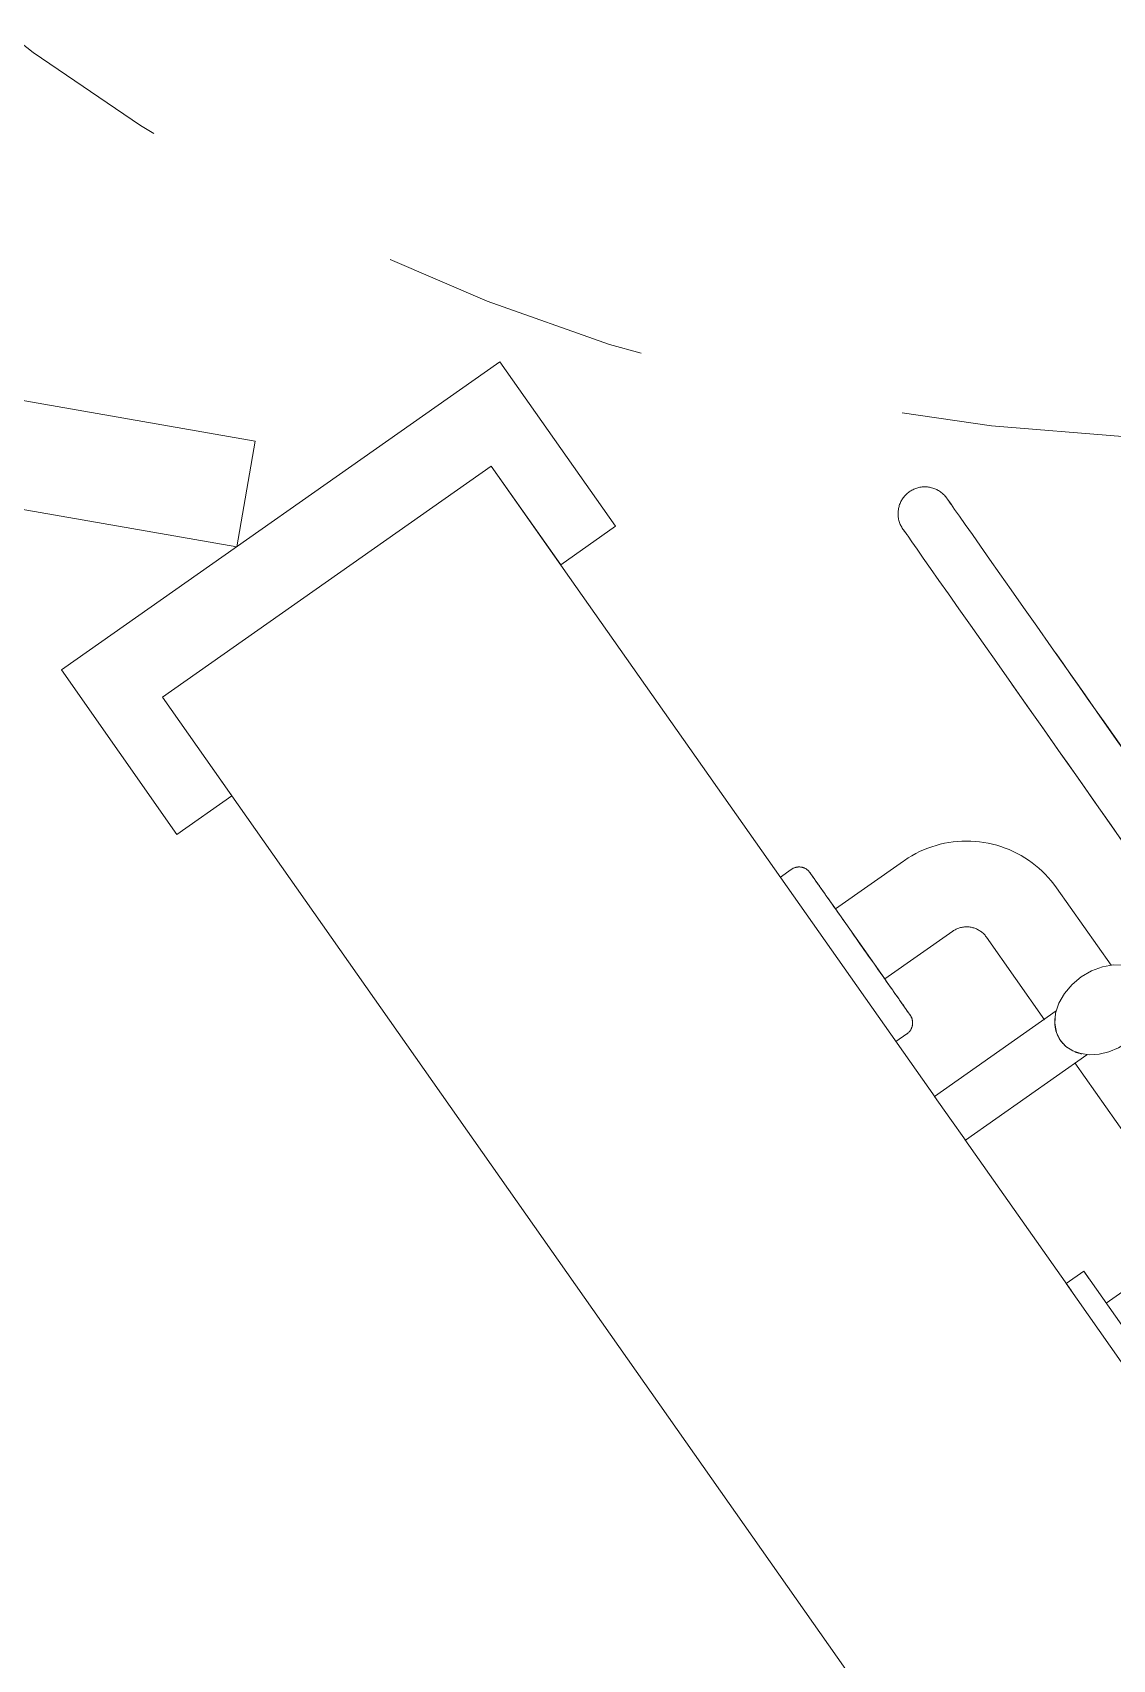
# Model space of a CAD drawing. Extents: x 274235 to 276654, y 142848 to 144425.
# Drawn here: x 276082.665 to 276083.068, y 143070.85 to 143071.457 of the extents above; entities that cross this region are included whole.
import ezdxf

# ---------------------------------------------------------------- set-up
doc = ezdxf.new("R2010")
doc.units = 0
doc.header["$LTSCALE"] = 1.5
doc.linetypes.add('Hidden 1_16_', pattern=[2.3812499999999996, 1.5875, -0.7937499999999998])
doc.layers.get('0').update_dxf_attribs({"linetype": 'CONTINUOUS', "lineweight": 0})
for name, color, linetype, lineweight in [('_ACM-A-DETL', 7, 'CONTINUOUS', 5), ('_ACM-A-DOOR', 1, 'CONTINUOUS', 5), ('_ACM-A-EQPM', 3, 'CONTINUOUS', 5), ('_ACM-A-FLOR-SPCL', 1, 'CONTINUOUS', 5), ('_ACM-A-WALL-FULL', 6, 'CONTINUOUS', 13)]:
    doc.layers.add(name, color=color, linetype=linetype, lineweight=lineweight)

# ---------------------------------------------------------------- blocks, each defined once
blk = doc.blocks.new('FP_250-F5_Working')
at = {"layer": '_ACM-A-FLOR-SPCL', "flags": 128}
for points in [[(-78.88903392924931, 47.22886427320437), (-70.56537791784903, 47.22886427323902), (-62.6524538456195, 47.22886427320437), (-55.16292070305099, 47.22886427323902), (-48.10876014547721, 47.22886427323902), (-41.50125732518354, 47.22886427323902), (-35.35098283694533, 47.22886427320437), (-29.66777580790549, 47.22886427320437), (-24.46072815715652, 47.22886427320437), (-19.73817004997618, 47.22886427323902), (-15.50765657208194, 47.22886427323902)], [(-1.944514504437029, 47.22886427320437), (-0.7801582735279226, 47.22886427323902), (-0.1381754464706319, 47.22886427323902)], [(1.386069925501943e-10, 47.22886427323902), (0.399893342023097, 47.22086533979418), (0.7991469398682967, 47.19688133628097), (1.197122073039645, 47.15695063174844), (1.593182066325971, 47.10113710700616), (1.986693308077156, 47.02953005163918), (2.377026264460801, 46.9422440217626), (2.763556485748996, 46.83941865629804), (3.145665606367765, 46.72121845405891), (3.52274233288772, 46.58783250998131), (3.894183423282448, 46.43947421323801), (4.259394650801551, 46.27638090539894), (4.617791755507642, 46.09881350099459), (4.968801378556782, 45.907056069997), (5.311861979291644, 45.70141538332755), (5.646424734107859, 45.48222042232674), (5.971954413836284, 45.24982185208228), (6.287930240334208, 45.00459146076383), (6.593846719859903, 44.74692156461779), (6.889214451220687, 44.47722438059746), (7.173560909179651, 44.19593136669764), (7.446431199794461, 43.90349253162258), (7.707388789074321, 43.6003757152077), (7.956016200519662, 43.28706583966468), (8.191915683207844, 42.9640641339367), (8.414709848276472, 42.63188733189163), (8.62404227262614, 42.291066845566), (8.819578069011005, 41.94214791498435), (9.001004421893413, 41.58568873600935), (9.168031087884447, 41.22225956726233), (9.32039085986944, 40.85244181802), (9.457839994679853, 40.47682711764164), (9.580158603064048, 40.09601636954185), (9.687151001333223, 39.71061878977771), (9.778646024543923, 39.32125093212189), (9.854497300038929, 38.92853570218576), (9.914583482039598, 38.53310136062719), (9.958808445557043, 38.13558051783402), (9.98710143989938, 37.73660912257819), (9.999417202468067, 37.33682544384337), (9.995736030556328, 36.9368690501924), (9.976063813367364, 36.53737978663976), (9.940432022173264, 36.13899675083103), (9.888897660139264, 35.7423572704698), (9.821543171536177, 35.34809588427907), (9.738476308954887, 34.95684332628917), (9.63982996164159, 34.56922551709076), (9.52576194287467, 34.18586256260723), (9.396454737006934, 33.8073677617379), (9.252115208044415, 33.43434662529771), (9.09297426844496, 33.0673959077435), (8.919286509730592, 32.70710265175594), (8.731329795190868, 32.35404324987021), (8.529404815716772, 32.00878252166531), (8.313834607933495, 31.67187281070483), (8.084964038374528, 31.34385310067482), (7.84315925106348, 31.02524815310971), (7.588807081968844, 30.71656766795368), (7.322314440470291, 30.41830546813571), (7.044107657836503, 30.1309387095791), (6.754631805694589, 29.85492711782335), (6.454349983451539, 29.59071225243697), (6.143742578202182, 29.3387168009187), (5.82330649539108, 29.09934390222616), (5.493554364386546, 28.87297650190676), (5.155013718412374, 28.65997673955881), (4.808226150084738, 28.46068536928096), (4.453746445603611, 28.27542121484285), (4.092141696836371, 28.10448065926476), (3.723990394412249, 27.94813717112829), (3.349881501689015, 27.80664086657826), (2.970413513195672, 27.68021810944147), (2.586193496788837, 27.56907114921996), (2.197836122364242, 27.47337779737436), (1.805962679133154, 27.39329114290231), (1.411200080701383, 27.32893930721202), (1.014179863356549, 27.28042523964232), (0.6155371744449439, 27.24782655224308), (0.2159097574218322, 27.23119539606851), (1.386069925501943e-10, 27.22886427320891)], [(-6.524350007724206, 27.22886427324356), (-9.381283479945706, 27.22886427320891), (-12.74683039050469, 27.22886427320891), (-16.61560658237795, 27.22886427320891), (-20.9814228389132, 27.22886427320891), (-25.83729478535825, 27.22886427324356), (-31.17545406238642, 27.22886427320891), (-36.9873607542233, 27.22886427320891), (-43.2637170496826, 27.22886427324356), (-49.99448211767649, 27.22886427320891), (-57.16888816989486, 27.22886427320891), (-64.77545768709024, 27.22886427320891), (-72.80202178069267, 27.22886427324356), (-78.88903392918, 27.22886427324356)], [(1.386069925501943e-10, 27.22886427320891), (-0.2618107451888136, 27.22886427324356), (-1.046824139877754, 27.22886427324356), (-2.353784330005146, 27.22886427320891)]]:
    blk.add_lwpolyline(points, dxfattribs=at)
blk = doc.blocks.new('FP_251-F5_Working')
at = {"layer": '_ACM-A-FLOR-SPCL'}
for p, q in [((-189.9399100311092, 47.22886427320437), (-189.737355298665, 47.22886427320437)), ((-189.737355298665, 27.22886427324356), (-189.9399100310398, 27.22886427324356))]:
    blk.add_line(p, q, dxfattribs=at)
at = {"layer": '_ACM-A-FLOR-SPCL', "flags": 128}
for points in [[(-189.9399100310398, 27.22886427324356), (-190.339803372855, 27.23686320661909), (-190.7390569707695, 27.26084721023626), (-191.1370321039409, 27.30077791469948), (-191.5330920972272, 27.35659143944176), (-191.9266033389784, 27.42819849480875), (-192.316936295362, 27.51548452475463), (-192.7034665166502, 27.61830989014988), (-193.0855756371997, 27.73651009242367), (-193.4626523637889, 27.86989603646662), (-193.8340934541837, 28.01825433317526), (-194.1993046817028, 28.18134764101433), (-194.5577017864782, 28.35891504545334), (-194.9087114095273, 28.55067247648558), (-195.2517720102622, 28.75631316308572), (-195.5863347650091, 28.97550812408654), (-195.9118644446682, 29.2079066944003), (-196.2278402713048, 29.45313708571875), (-196.5337567507611, 29.71080698179549), (-196.8291244821219, 29.98050416581582), (-197.1134709400809, 30.26179717975029), (-197.386341230765, 30.55423601482535), (-197.6472988200449, 30.85735283127488), (-197.8959262314209, 31.17066270674859), (-198.1318257141091, 31.49366441247658), (-198.3546198791777, 31.8258412145563), (-198.5639523034581, 32.16666170088192), (-198.7594880999122, 32.51558063146359), (-198.940914452864, 32.87203981047323), (-199.1079411187857, 33.23546897915094), (-199.2603008907707, 33.60528672842793), (-199.3977500256504, 33.98090142880628), (-199.5200686339653, 34.36171217690607), (-199.6270610323038, 34.74710975670487), (-199.7185560554452, 35.13647761429138), (-199.7944073309402, 35.52919284422751), (-199.8544935130101, 35.92462718585539), (-199.8987184764583, 36.32214802857925), (-199.9270114708699, 36.72111942386973), (-199.9393272333693, 37.12090310267386), (-199.9356460614576, 37.52085949622087), (-199.9159738442686, 37.92034875977352), (-199.8803420530745, 38.3187317956169), (-199.8288076910405, 38.71537127594348), (-199.7614532024374, 39.10963266213421), (-199.6783863398561, 39.50088522015876), (-199.5797399925428, 39.88850302932251), (-199.4656719737759, 40.27186598384069), (-199.3363647679082, 40.65036078471003), (-199.1920252389457, 41.02338192111556), (-199.0328842993462, 41.39033263870442), (-198.8591965405625, 41.75062589465733), (-198.6712398261614, 42.10368529657772), (-198.469314846618, 42.44894602478262), (-198.2537446388347, 42.7858557357431), (-198.0248740692758, 43.1138754457731), (-197.7830692819647, 43.43248039330356), (-197.5287171128701, 43.74116087849425), (-197.2622244713715, 44.03942307827756), (-196.9840176887377, 44.32678983686883), (-196.6945418365958, 44.60280142865923), (-196.3942600143528, 44.86701629397631), (-196.0836526091034, 45.11901174549457), (-195.7632165262923, 45.35838464422177), (-195.4334643953571, 45.58475204457581), (-195.0949237493136, 45.79775180688912), (-194.748136180986, 45.99704317716697), (-194.3936564765048, 46.18230733160508), (-194.0320517277376, 46.35324788714852), (-193.6639004253135, 46.50959137531964), (-193.2897915326596, 46.65108767990432), (-192.9103235440969, 46.77751043697181), (-192.5261035276901, 46.88865739722797), (-192.1377461533348, 46.98435074903892), (-191.7458727100344, 47.06443740351096), (-191.3511101116719, 47.12878923923591), (-190.9540898942578, 47.17730330680561), (-190.5554472053462, 47.20990199420485), (-190.1558197883231, 47.22653315034477), (-189.9399100311092, 47.22886427320437)], [(-78.88903392924931, 47.22886427320437), (-90.60611609383704, 47.22886427323902), (-101.7450172436713, 47.22886427320437), (-112.2879175131735, 47.22886427316971), (-122.217950510871, 47.22886427323902), (-131.5192303022282, 47.22886427323902), (-140.1768768238624, 47.22886427323902), (-148.1770396880471, 47.22886427320437), (-155.5069203409112, 47.22886427320437), (-162.154792537048, 47.22886427323902), (-168.1100210990015, 47.22886427320437), (-173.3630789315517, 47.22886427320437), (-177.9055622626627, 47.22886427320437), (-181.7302040881526, 47.22886427320437), (-184.8308857967317, 47.22886427323902), (-187.202646959398, 47.22886427323902), (-188.8416932641339, 47.22886427323902), (-189.7454025864066, 47.22886427320437), (-189.9399100311092, 47.22886427320437)], [(-189.9399100310398, 27.22886427324356), (-189.5713630836184, 27.22886427317426), (-188.4663118376608, 27.22886427324356), (-186.6265241395591, 27.22886427324356), (-184.0549432570999, 27.22886427320891), (-180.7556831711227, 27.22886427324356), (-176.7340219939751, 27.22886427320891), (-171.9963935256445, 27.22886427324356), (-166.5503769609404, 27.22886427324356), (-160.404684764849, 27.22886427324356), (-153.5691487336584, 27.22886427320891), (-146.054704266947, 27.22886427324356), (-137.8733728727468, 27.22886427320891), (-129.0382429361005, 27.22886427324356), (-119.5634487803272, 27.22886427320891), (-109.4641480546774, 27.22886427320891), (-98.75649748600972, 27.22886427320891), (-87.45762703101282, 27.22886427324356), (-78.88903392918, 27.22886427324356)]]:
    blk.add_lwpolyline(points, dxfattribs=at)
blk = doc.blocks.new('FP_252-F5_Working')
at = {"layer": '_ACM-A-FLOR-SPCL', "flags": 128}
for points in [[(-189.737355298665, 47.22886427320437), (-189.4497016526373, 47.22886427316971), (-188.9308001651661, 47.22886427323902), (-188.1814809678064, 47.22886427323902), (-187.2029428117268, 47.22886427320437)], [(-119.2410602993785, 47.22886427323902), (-114.514858072569, 47.22886427320437), (-109.377222157751, 47.22886427320437), (-104.1364372874548, 47.22886427323902), (-98.80088759941228, 47.22886427323902), (-93.37910883504028, 47.22886427320437), (-87.87977468381068, 47.22886427320437), (-82.31168290702699, 47.22886427323902), (-76.68374126401686, 47.22886427323902), (-71.00495326069976, 47.22886427320437), (-65.28440374644924, 47.22886427320437), (-59.53124438017949, 47.22886427320437), (-53.75467898963525, 47.22886427320437), (-47.96394884724032, 47.22886427323902)], [(14.03289584089798, 47.22886427320437), (19.27932447412459, 47.22886427323902), (24.42307903356741, 47.22886427320437), (29.45593060905958, 47.22886427323902), (34.36982771182011, 47.22886427323902), (39.15690915457799, 47.22886427320437), (43.80951662842417, 47.22886427320437), (48.32020695372921, 47.22886427320437), (52.68176398828582, 47.22886427320437), (56.88721017119224, 47.22886427320437), (60.9298176858436, 47.22886427323902), (64.80311922234905, 47.22886427323902), (68.50091832461312, 47.22886427320437), (72.01729930295333, 47.22886427320437), (75.34663669790844, 47.22886427320437), (78.4836042797826, 47.22886427323902), (81.42318356971809, 47.22886427323902), (84.16067186788169, 47.22886427323902), (86.69168977698283, 47.22886427323902), (89.01218820823343, 47.22886427323902), (91.11845485928426, 47.22886427323902), (93.00712015270292, 47.22886427323902), (94.67516262695426, 47.22886427320437), (96.11991376983406, 47.22886427316971), (97.33906228777232, 47.22886427323902), (98.33065780331344, 47.22886427323902)], [(107.9560162004969, 43.28706583966468), (108.1919156831158, 42.96406413397136), (108.4147098481844, 42.63188733185698), (108.6240422726034, 42.291066845566)], [(109.9145834820862, 38.53310136062719), (109.9588084455343, 38.13558051786868), (109.9871014398766, 37.73660912254354), (109.9994172024453, 37.33682544384337), (109.9957360306029, 36.93686905022705), (109.9760638133446, 36.53737978667441), (109.9404320220812, 36.13899675083103), (109.8888976601858, 35.74235727050446)], [(109.6398299616882, 34.56922551709076), (109.5257619429212, 34.18586256264189), (109.3964547370535, 33.8073677617379), (109.252115208091, 33.43434662536702), (109.0929742684222, 33.0673959077435), (108.9192865097079, 32.70710265182525), (108.7313297951681, 32.35404324987021), (108.5294048156247, 32.00878252166531), (108.3138346079108, 31.67187281070483), (108.0849640383518, 31.34385310067482)], [(-187.4185030551227, 27.22886427320891), (-188.35096455522, 27.22886427320891), (-189.053935958727, 27.22886427324356), (-189.5262926614541, 27.22886427324356), (-189.737355298665, 27.22886427324356)], [(-45.20144985910556, 27.22886427324356), (-49.13155475824624, 27.22886427320891), (-54.92017530145222, 27.22886427320891), (-60.69276654731621, 27.22886427324356), (-66.44009358117856, 27.22886427320891), (-72.15296190590144, 27.22886427324356), (-77.82223215077356, 27.22886427320891), (-83.43883469274606, 27.22886427324356), (-88.993784165951, 27.22886427320891), (-94.47819383635543, 27.22886427320891), (-99.88328981819541, 27.22886427324356), (-105.2004251109142, 27.22886427324356), (-110.4210934326249, 27.22886427324356), (-115.5369428273674, 27.22886427320891), (-119.2410602993092, 27.22886427320891)], [(90.71141586973863, 27.22886427324356), (88.56169630852419, 27.22886427324356), (86.19846565784083, 27.22886427320891), (83.62550458273908, 27.22886427324356), (80.84692927213727, 27.22886427320891), (77.86718485360325, 27.22886427324356), (74.69103828274638, 27.22886427324356), (71.3235707165757, 27.22886427324356), (67.77016938461566, 27.22886427324356), (64.03651897115488, 27.22886427320891), (60.1285925203405, 27.22886427324356), (56.05264188075071, 27.22886427320891), (51.81518770413786, 27.22886427320891), (47.42300901303461, 27.22886427320891), (42.8831323564893, 27.22886427320891), (38.20282056876167, 27.22886427320891), (33.3895611501066, 27.22886427320891), (28.45105428905081, 27.22886427320891), (23.39520054286477, 27.22886427320891), (18.23008819923853, 27.22886427320891), (12.96398033579426, 27.22886427320891), (7.605301602107648, 27.22886427324356)]]:
    blk.add_lwpolyline(points, dxfattribs=at)
blk = doc.blocks.new('FP_254-F5_Working')
at = {"layer": '_ACM-A-FLOR-SPCL'}
blk.add_line((90.0000000001528, -12.77113572681665), (90.00000000008349, -76.86608266890426), dxfattribs=at)
blk = doc.blocks.new('SHOWER_hand_held - HYTP-020-V249-F5_Working')
at = {"layer": '_ACM-A-FLOR-SPCL'}
for p, q in [((-9.999999999893772, -29.39065137161988), (-9.999999999893772, -84.86608266890244)), ((-9.999999999893772, -29.39065137161988), (-9.999999999893772, -84.86608266890244)), ((10.00000000017099, -84.86608266886779), (10.00000000017099, -29.39065137165453)), ((10.00000000017099, -84.86608266886779), (10.00000000017099, -29.39065137165453)), ((75.42822889685559, -76.86608266890426), (75.42822889685559, -84.86608266890244)), ((125.4282288966806, -76.86608267014164), (75.42822889668064, -76.86608267014164)), ((78.77759380206967, -76.86608267014164), (75.42822889668064, -76.86608267014164)), ((-10.00000000000154, -84.86608267014233), (-1.545244375061605e-12, -84.86608267014233)), ((-9.733563667379204e-13, -84.86608267014233), (9.999999999999016, -84.86608267014233)), ((75.42822889668064, -84.86608267014087), (78.77759380206962, -84.86608267014087)), ((75.42822889668064, -84.86608267014087), (125.4282288966806, -84.86608267014087))]:
    blk.add_line(p, q, dxfattribs=at)
at = {"layer": '_ACM-A-FLOR-SPCL', "flags": 128}
for points in [[(14.99577256983112, -14.44641011614981), (14.61979724305888, -9.995991437023525), (13.51072423556283, -5.768735333798666), (11.72416709902439, -1.976614078975168), (9.349711268282524, 1.190219533210747), (6.506421873554709, 3.57296724189852), (3.336873317635175, 5.052148127486589), (-1.297239060834364e-13, 5.553589883850104), (-3.336873317635415, 5.052148127486568), (-6.506421873554944, 3.572967241898469), (-9.349711268282725, 1.190219533210675), (-11.72416709902455, -1.976614078975255), (-13.51072423556294, -5.768735333798768), (-14.61979724305894, -9.995991437023644), (-14.99577256983112, -14.4464101161499)], [(-14.99577256983112, -14.44641011615005), (-14.61979724305887, -18.89682879527632), (-13.51072423556281, -23.12408489850119), (-11.72416709902437, -26.91620615332467), (-9.349711268282487, -30.08303976551058), (-6.506421873554672, -32.46578747419834), (-3.336873317635139, -33.94496835978639), (-1.037175010359359e-12, -34.44641011614989)], [(-1.037175010359359e-12, -34.44641011614989), (2.926678998682303, -34.06181086909724), (5.739917289977832, -32.92329157638483), (8.331989786050205, -31.07510282380262), (10.60370040757712, -28.58842846009806), (12.46811815933033, -25.55863519468043), (13.85379494359067, -22.10166405494384), (14.70729547511182, -18.35047901391941), (14.99577256983112, -14.44641011614981)]]:
    blk.add_lwpolyline(points, dxfattribs=at)
at = {"layer": '_ACM-A-FLOR-SPCL'}
for points, knots in [([(-1.103604458809837e-12, -34.44641011614989), (-0.6260934583813049, -34.41974720827095), (-1.55120418032047, -34.32793403835915), (-2.579827397735436, -34.13057555150484), (-3.149962070904448, -33.99151290450752), (-3.568248078109525, -33.8754549389387), (-3.975596740452204, -33.74198152182657), (-4.502888429311773, -33.53773186567867), (-5.13296670733684, -33.24504008746298), (-5.724388425296903, -32.92390708454498), (-6.11818832270978, -32.69626998339442), (-6.337361872288358, -32.56678462107605), (-6.498985296437084, -32.4711220906448), (-6.657114294533534, -32.3743310212862), (-6.862521582480293, -32.24040116221158), (-7.208835428322126, -31.99743599872442), (-7.668324497012038, -31.6339593182936), (-8.086145708054982, -31.27399511628841), (-8.358095062649818, -31.03723464534687), (-8.50760002643699, -30.90785447813983), (-8.580442695945651, -30.84605788288763), (-8.616314709109318, -30.81533768403534)], [0, 0, 0, 0, 0.05555555555555555, 0.08333333333333333, 0.09722222222222221, 0.1111111111111111, 0.125, 0.1388888888888889, 0.1666666666666667, 0.1944444444444444, 0.2083333333333333, 0.2152777777777778, 0.2222222222222222, 0.2291666666666667, 0.2361111111111111, 0.25, 0.2777777777777778, 0.3055555555555556, 0.3194444444444444, 0.3263888888888888, 0.3333333333333333, 0.3333333333333333, 0.3333333333333333, 0.3333333333333333]), ([(3.566425187296745, -33.87255236368232), (3.428819409038789, -33.91414092746243), (3.14996207090207, -33.99151290450823), (2.579827397733125, -34.13057555150539), (1.551204180318199, -34.32793403835959), (0.6260934583791172, -34.41974720827106), (-1.038215135607326e-12, -34.44641011614989)], [0.8888888888888888, 0.8888888888888888, 0.8888888888888888, 0.8888888888888888, 0.9027777777777777, 0.9166666666666666, 0.9444444444444444, 1, 1, 1, 1]), ([(8.616314709106833, -30.81533768403779), (8.580442695943168, -30.84605788289007), (8.50760002643451, -30.90785447814225), (8.35809506264733, -31.03723464534924), (8.086145708052513, -31.27399511629059), (7.668324497009562, -31.63395931829564), (7.208835428319651, -31.99743599872638), (6.862521582477828, -32.24040116221338), (6.65711429453107, -32.37433102128792), (6.551694962466771, -32.4388584008603), (6.49840289209257, -32.47093400082525)], [0.6666666666666666, 0.6666666666666666, 0.6666666666666666, 0.6666666666666666, 0.6736111111111112, 0.6805555555555556, 0.6944444444444444, 0.7222222222222222, 0.75, 0.7638888888888888, 0.7708333333333333, 0.7777777777777778, 0.7777777777777778, 0.7777777777777778, 0.7777777777777778])]:
    blk.add_open_spline(points, degree=3, knots=knots, dxfattribs=at)
for name in ['FP_251-F5_Working', 'FP_252-F5_Working', 'FP_250-F5_Working', 'FP_254-F5_Working']:
    blk.add_blockref(name, (0, 0), dxfattribs=at)
blk = doc.blocks.new('GRAB_RAIL_horiz - FIRT-003-V257-F5_Working')
at = {"layer": '_ACM-A-EQPM'}
for p, q in [((-37.50000000015607, -1.143507688539103e-09), (-37.50000000015607, -5.000000001194349)), ((37.49999999987886, -5.000000001194349), (37.49999999987886, -1.178159436676651e-09)), ((412.4999999998456, -1.143507688539103e-09), (412.4999999998456, -5.000000001194349)), ((487.4999999998112, -5.000000001194349), (487.4999999998112, -1.143507688539103e-09)), ((-16.00000000013497, -10.00000000117589), (-16.00000000020427, -41.00000000118617)), ((-15.4548132206374, -10.00000000002123), (-16.00000000001233, -10.00000000002123)), ((15.99999999998771, -10.00000000002123), (-16.00000000001233, -10.00000000002123)), ((15.99999999998771, -10.00000000002123), (15.4548132206128, -10.00000000002123)), ((15.99999999985776, -41.00000000118617), (15.99999999985776, -10.00000000117589)), ((433.9999999997974, -10.00000000117589), (433.9999999997974, -41.00000000118617)), ((466.0000000000001, -10.00000000002015), (434, -10.00000000002015)), ((434.5451867793749, -10.00000000002015), (434, -10.00000000002015)), ((466.0000000000001, -10.00000000002015), (465.4548132206252, -10.00000000002015)), ((465.9999999997901, -41.00000000118617), (465.9999999998594, -10.00000000117589)), ((269.3875736314676, -50.00000000116679), (24.99999999980373, -50.00000000116679)), ((367.6858674941595, -50.00000000116679), (286.1602540386854, -50.00000000116679)), ((424.9999999997821, -50.00000000120144), (387.3141325075227, -50.00000000116679)), ((24.99999999980373, -82.00000000119417), (268.9505528829912, -82.00000000115952)), ((286.7827349555199, -82.00000000119417), (365.3567834165988, -82.00000000119417)), ((389.6432165850142, -82.00000000119417), (424.9999999998514, -82.00000000115952))]:
    blk.add_line(p, q, dxfattribs=at)
at = {"layer": '_ACM-A-EQPM', "flags": 128}
for points in [[(-32.50000000013988, -10.00000000117589), (-32.69994667111678, -9.996000534488122), (-32.89957347000473, -9.984008532731513), (-33.0985610365904, -9.964043180430599), (-33.29659103323356, -9.936136418076785), (-33.49334665410915, -9.900332890427945), (-33.68851313223168, -9.85668987547233), (-33.88177824294507, -9.805277192670747), (-34.07283280325446, -9.746177091620485), (-34.26137116651444, -9.679484119547032), (-34.4470917116425, -9.605304971192709), (-34.62969732547135, -9.523758317290504), (-34.8088958778244, -9.434974615088322), (-34.98440068938362, -9.339095899572204), (-35.1559309897857, -9.236275556220154), (-35.3232123671245, -9.126678075737074), (-35.48597720698872, -9.010478790597517), (-35.64396512027233, -8.887863594990268), (-35.79692335996588, -8.75902864691725), (-35.94460722568092, -8.624180054872431), (-36.08678045466041, -8.483533547922525), (-36.22321559996781, -8.337314130367668), (-36.35369439460774, -8.185755722160229), (-36.47800810033041, -8.02910078438872), (-36.5959578416745, -7.867599931524729), (-36.70735492413951, -7.701511530502194), (-36.812021136349, -7.531101287356705), (-36.90978903454143, -7.356641822013898), (-37.00050221105194, -7.178412232543725), (-37.0840155440128, -6.996697648222198), (-37.160195429936, -6.811788773583703), (-37.22891999737585, -6.623981423359874), (-37.2900793016026, -6.433576049379281), (-37.34357550077184, -6.240877259462559), (-37.38932301234254, -6.046193330634651), (-37.42724865009004, -5.84983571564926), (-37.45729174109038, -5.652118544869973), (-37.47940422281444, -5.45335812347339), (-37.49355072005492, -5.253872425845475), (-37.49970860126996, -5.053980586478064), (-37.50000000015607, -5.000000001194349)], [(37.49999999987886, -5.000000001194349), (37.49600053308713, -5.199946672101942), (37.48400853136518, -5.399573471024541), (37.46404317902962, -5.598561037644868), (37.4361364166758, -5.796591034253379), (37.40033288906161, -5.993346655163623), (37.35668987414065, -6.188513133320794), (37.30527719130441, -6.381778244034194), (37.2461770902195, -6.572832804239624), (37.1794841181807, -6.761371167568905), (37.10530496986103, -6.947091712731617), (37.02375831599348, -7.129697326491168), (36.93497461375664, -7.308895878878866), (36.83909589817122, -7.484400690368784), (36.73627555492313, -7.655930990770867), (36.62667807433609, -7.823212368144323), (36.51047878926584, -7.985977207973884), (36.38786359358928, -8.143965121257498), (36.25902864558557, -8.296923361054997), (36.1241800535061, -8.444607226735389), (35.98353354659084, -8.586780455714871), (35.83731412896668, -8.723215601056927), (35.6857557207939, -8.853694395662206), (35.52910078305704, -8.978008101350225), (35.3675999301584, -9.095957842659663), (35.20151152920516, -9.207354925193977), (35.03110128599037, -9.312021137368811), (34.85664182064757, -9.409789035630547), (34.67841223110809, -9.500502212071751), (34.49669764685586, -9.584015545032617), (34.31178877214807, -9.660195431025114), (34.12398142195889, -9.72891999843032), (33.93357604794365, -9.790079302622416), (33.74087725809623, -9.843575501757005), (33.54619332926832, -9.889323013362356), (33.34983571435223, -9.92724865114451), (33.15211854350364, -9.957291742144845), (32.95335812217636, -9.979404223834264), (32.75387242444449, -9.993550721109386), (32.55398058507708, -9.999708602359078), (32.49999999979337, -10.00000000121054)], [(417.4999999998618, -10.00000000117589), (417.3000533289542, -9.996000534488122), (417.1004265299969, -9.984008532731513), (416.9014389634805, -9.964043180430599), (416.7034089668374, -9.936136418042134), (416.5066533458925, -9.900332890427945), (416.3114868677007, -9.856689875437679), (416.1182217569873, -9.80527719274005), (415.9271671967472, -9.746177091620485), (415.7386288334872, -9.679484119547032), (415.5529082882899, -9.605304971192709), (415.3703026745303, -9.523758317290504), (415.1911041221773, -9.43497461505367), (415.0155993106873, -9.339095899572204), (414.8440690102159, -9.236275556254805), (414.6767876328772, -9.126678075737074), (414.5140227930129, -9.010478790597517), (414.3560348797986, -8.887863594955617), (414.2030766399665, -8.75902864691725), (414.0553927743208, -8.624180054872431), (413.9132195453412, -8.483533547922525), (413.7767843999645, -8.337314130367668), (413.6463056053246, -8.185755722194882), (413.5219918996713, -8.02910078438872), (413.4040421583272, -7.86759993155938), (413.2926450757928, -7.701511530571498), (413.187978863722, -7.531101287356705), (413.0902109654602, -7.356641822013898), (412.9994977889497, -7.178412232543725), (412.9159844560581, -6.996697648222198), (412.8398045699964, -6.811788773583703), (412.7710800026258, -6.623981423359874), (412.7099206983991, -6.433576049379281), (412.6564244992991, -6.240877259427907), (412.6106769876591, -6.046193330669303), (412.5727513499809, -5.849835715683912), (412.5427082589113, -5.652118544869973), (412.5205957771872, -5.45335812347339), (412.5064492799467, -5.253872425845475), (412.5002913986624, -5.053980586478064), (412.4999999998456, -5.000000001194349)], [(487.4999999998112, -5.000000001194349), (487.4960005331581, -5.199946672101942), (487.4840085312975, -5.399573471059194), (487.4640431791006, -5.598561037644868), (487.4361364167468, -5.796591034253379), (487.4003328889939, -5.993346655163623), (487.356689874073, -6.188513133320794), (487.3052771913754, -6.381778244034194), (487.2461770902212, -6.572832804274277), (487.1794841181824, -6.761371167568905), (487.1053049697934, -6.947091712696966), (487.0237583158565, -7.129697326525821), (486.934974613689, -7.308895878913518), (486.8390958981729, -7.484400690438088), (486.7362755548555, -7.655930990770867), (486.626678074407, -7.823212368178975), (486.5104787892675, -7.985977207973884), (486.3878635935216, -8.143965121257498), (486.2590286455179, -8.296923361054997), (486.1241800535078, -8.444607226735389), (485.9835335465232, -8.586780455714871), (485.8373141290376, -8.723215601056927), (485.6857557207956, -8.853694395696857), (485.5291007830587, -8.978008101350225), (485.3675999302293, -9.095957842659663), (485.2015115291375, -9.207354925228628), (485.0311012859227, -9.312021137403462), (484.8566418207186, -9.409789035595896), (484.678412231179, -9.500502212071751), (484.4966976468575, -9.584015545032617), (484.311788772219, -9.660195431059766), (484.1239814220298, -9.72891999843032), (483.9335760480146, -9.790079302587765), (483.7408772580979, -9.843575501757005), (483.54619332927, -9.889323013362356), (483.3498357142846, -9.927248651109858), (483.1521185435053, -9.957291742110192), (482.9533581221087, -9.979404223903567), (482.7538724245155, -9.993550721074735), (482.5539805851481, -9.999708602359078), (482.4999999998643, -10.00000000117589)], [(-15.84316832600798, -10.00000000117589), (-16.96526569269991, -10.00000000114123), (-18.06022225327815, -10.00000000117589), (-19.12628631100561, -10.00000000121054), (-20.16175239055756, -10.00000000121054), (-21.16496396733201, -10.00000000121054), (-22.1343161166451, -10.00000000117589), (-23.06825808191079, -10.00000000117589), (-23.9652957552209, -10.00000000117589), (-24.823994067692, -10.00000000121054), (-25.6429792850744, -10.00000000117589), (-26.42094120592046, -10.00000000114123), (-27.15663525690652, -10.00000000117589), (-27.84888448468464, -10.00000000121054), (-28.49658143795768, -10.00000000121054), (-29.09868993991622, -10.00000000121054), (-29.65424674542373, -10.00000000121054), (-30.16236308197986, -10.00000000117589), (-30.62222607182812, -10.00000000117589), (-31.03310003243605, -10.00000000117589), (-31.39432765312995, -10.00000000121054), (-31.70533104656752, -10.00000000117589), (-31.96561267373163, -10.00000000121054), (-32.17475613960378, -10.00000000117589), (-32.33242685930927, -10.00000000117589), (-32.43837259327884, -10.00000000117589), (-32.49242385080288, -10.00000000117589), (-32.50000000013988, -10.00000000117589)], [(-32.50000000013988, -10.00000000117589), (-32.47400346661743, -10.00000000117589), (-32.3960554550089, -10.00000000114123), (-32.26628066538215, -10.00000000117589), (-32.08488670987445, -10.00000000117589), (-31.8521637800357, -10.00000000117589), (-31.56848418284153, -10.00000000117589), (-31.23430174523764, -10.00000000117589), (-30.85015108783919, -10.00000000117589), (-30.41664676965629, -10.00000000117589), (-29.93448230523191, -10.00000000117589), (-29.40442905474629, -10.00000000114123), (-28.82733499048409, -10.00000000114123), (-28.20412333959466, -10.00000000114123), (-27.53579110813553, -10.00000000121054), (-26.82340748473562, -10.00000000117589), (-26.06811213136316, -10.00000000121054), (-25.27111335953487, -10.00000000117589), (-24.43368619730282, -10.00000000117589), (-23.55717034916743, -10.00000000114123), (-22.64296805397571, -10.00000000117589), (-21.6925418400424, -10.00000000121054), (-20.70741218664207, -10.00000000121054), (-19.68915509104063, -10.00000000117589), (-18.63939954744201, -10.00000000114123), (-17.55982494089949, -10.00000000114123), (-16.45215836021125, -10.00000000114123), (-15.31817183576022, -10.00000000114123), (-14.15967950410013, -10.00000000114123), (-12.97853470587161, -10.00000000117589), (-11.77662702065209, -10.00000000114123), (-10.55587924435313, -10.00000000117589), (-9.318244313184733, -10.00000000117589), (-8.0657021788993, -10.00000000121054), (-6.800256641621854, -10.00000000117589), (-5.523932144355422, -10.00000000114123), (-4.238770534151445, -10.00000000117589), (-2.94682779528157, -10.00000000114123), (-1.650170760509536, -10.00000000117589), (-0.3508738046213694, -10.00000000117589), (0.9489844745883602, -10.00000000114123), (2.247324581082466, -10.00000000121054), (3.542069447634094, -10.00000000117589), (4.831147758652151, -10.00000000117589), (6.112497263858677, -10.00000000117589), (7.384068077343182, -10.00000000114123), (8.64382595714269, -10.00000000121054), (9.889755559248806, -10.00000000121054), (11.11986366223009, -10.00000000117589), (12.3321823554008, -10.00000000117589), (13.52477218762524, -10.00000000117589), (14.69572526941156, -10.00000000117589), (15.84316832566146, -10.00000000117589), (16.96526569242269, -10.00000000114123), (18.06022225293163, -10.00000000117589), (19.12628631058979, -10.00000000114123), (20.16175239021104, -10.00000000114123), (21.16496396698549, -10.00000000117589), (22.13431611629858, -10.00000000117589), (23.06825808156427, -10.00000000117589), (23.96529575487439, -10.00000000117589), (24.82399406734548, -10.00000000117589), (25.64297928479719, -10.00000000117589), (26.42094120557395, -10.00000000121054), (27.15663525656, -10.00000000121054), (27.84888448433813, -10.00000000117589), (28.49658143761117, -10.00000000114123), (29.09868993963901, -10.00000000114123), (29.65424674500791, -10.00000000117589), (30.16236308163334, -10.00000000117589), (30.62222607155091, -10.00000000117589), (31.03310003215884, -10.00000000117589), (31.39432765271413, -10.00000000117589), (31.7053310461517, -10.00000000117589), (31.96561267338511, -10.00000000114123), (32.17475613932657, -10.00000000117589), (32.33242685896276, -10.00000000121054), (32.43837259286302, -10.00000000117589), (32.49242385045636, -10.00000000117589), (32.49999999979337, -10.00000000121054)], [(32.49999999979337, -10.00000000121054), (32.47400346634022, -10.00000000121054), (32.39605545459308, -10.00000000121054), (32.26628066503563, -10.00000000117589), (32.08488670952793, -10.00000000117589), (31.85216377961988, -10.00000000117589), (31.56848418249501, -10.00000000121054), (31.23430174489113, -10.00000000121054), (30.85015108749267, -10.00000000117589), (30.41664676937908, -10.00000000117589), (29.93448230488539, -10.00000000117589), (29.40442905446908, -10.00000000121054), (28.82733499013757, -10.00000000117589), (28.20412333931745, -10.00000000114123), (27.53579110771971, -10.00000000117589), (26.8234074843891, -10.00000000117589), (26.06811213108595, -10.00000000117589), (25.27111335925765, -10.00000000117589), (24.43368619688699, -10.00000000114123), (23.55717034889021, -10.00000000121054), (22.64296805355989, -10.00000000121054), (21.69254183962657, -10.00000000117589), (20.70741218629555, -10.00000000117589), (19.68915509069411, -10.00000000121054), (18.6393995471648, -10.00000000121054), (17.55982494055297, -10.00000000121054), (16.45215835993404, -10.00000000117589), (15.31817183548301, -10.00000000121054)], [(434.1568316739937, -10.00000000117589), (433.0347343073017, -10.00000000121054), (431.9397777467235, -10.00000000117589), (430.8737136890654, -10.00000000117589), (429.8382476094441, -10.00000000121054), (428.835036032739, -10.00000000121054), (427.8656838833566, -10.00000000117589), (426.9317419180908, -10.00000000117589), (426.0347042447808, -10.00000000117589), (425.1760059323096, -10.00000000117589), (424.3570207149273, -10.00000000117589), (423.5790587941505, -10.00000000114123), (422.8433647430952, -10.00000000117589), (422.151115515317, -10.00000000121054), (421.503418562044, -10.00000000117589), (420.9013100600161, -10.00000000121054), (420.3457532546472, -10.00000000121054), (419.8376369180911, -10.00000000117589), (419.3777739281042, -10.00000000114123), (418.9668999674963, -10.00000000121054), (418.605672346941, -10.00000000121054), (418.2946689535034, -10.00000000117589), (418.03438732627, -10.00000000121054), (417.8252438603286, -10.00000000121054), (417.6675731406924, -10.00000000117589), (417.5616274067921, -10.00000000117589), (417.5075761491988, -10.00000000117589), (417.4999999998618, -10.00000000117589)], [(417.4999999998618, -10.00000000117589), (417.5259965333842, -10.00000000117589), (417.6039445450621, -10.00000000114123), (417.7337193346195, -10.00000000117589), (417.9151132901272, -10.00000000117589), (418.1478362200352, -10.00000000117589), (418.4315158171601, -10.00000000117589), (418.765698254764, -10.00000000117589), (419.1498489122318, -10.00000000117589), (419.583353230276, -10.00000000121054), (420.0655176947698, -10.00000000117589), (420.5955709451861, -10.00000000114123), (421.1726650095869, -10.00000000114123), (421.7958766603377, -10.00000000121054), (422.4642088919354, -10.00000000117589), (423.176592515266, -10.00000000117589), (423.9318878686385, -10.00000000121054), (424.7288866403975, -10.00000000117589), (425.5663138027681, -10.00000000117589), (426.4428296507649, -10.00000000114123), (427.3570319460952, -10.00000000117589), (428.3074581600285, -10.00000000117589), (429.2925878133596, -10.00000000117589), (430.310844908961, -10.00000000114123), (431.3606004524904, -10.00000000114123), (432.4401750591715, -10.00000000117589), (433.5478416397904, -10.00000000121054), (434.6818281641721, -10.00000000114123), (435.8403204958322, -10.00000000114123), (437.0214652941301, -10.00000000117589), (438.2233729794189, -10.00000000114123), (439.4441207555792, -10.00000000114123), (440.6817556868169, -10.00000000117589), (441.9342978211716, -10.00000000117589), (443.1997433583798, -10.00000000117589), (444.4760678555769, -10.00000000114123), (445.7612294658502, -10.00000000114123), (447.0531722047894, -10.00000000114123), (448.3498292394921, -10.00000000117589), (449.6491261954496, -10.00000000117589), (450.9489844746593, -10.00000000114123), (452.2473245810841, -10.00000000117589), (453.5420694476358, -10.00000000117589), (454.8311477586538, -10.00000000117589), (456.112497263791, -10.00000000117589), (457.3840680774142, -10.00000000114123), (458.643825957075, -10.00000000117589), (459.8897555592505, -10.00000000121054), (461.1198636622318, -10.00000000114123), (462.3321823554718, -10.00000000117589), (463.5247721876269, -10.00000000121054), (464.6957252694132, -10.00000000117589), (465.8431683257324, -10.00000000117589), (466.965265692355, -10.00000000121054), (468.0602222530026, -10.00000000121054), (469.1262863106608, -10.00000000114123), (470.161752390282, -10.00000000114123), (471.1649639669872, -10.00000000117589), (472.1343161163695, -10.00000000117589), (473.0682580816352, -10.00000000117589), (473.9652957549454, -10.00000000121054), (474.8239940674164, -10.00000000114123), (475.6429792847296, -10.00000000117589), (476.4209412055756, -10.00000000121054), (477.1566352565617, -10.00000000117589), (477.8488844842705, -10.00000000121054), (478.4965814376822, -10.00000000114123), (479.0986899395714, -10.00000000114123), (479.6542467450789, -10.00000000117589), (480.162363081635, -10.00000000117589), (480.6222260715526, -10.00000000117589), (481.0331000321605, -10.00000000117589), (481.3943276527158, -10.00000000121054), (481.7053310462227, -10.00000000117589), (481.9656126734561, -10.00000000117589), (482.1747561393282, -10.00000000117589), (482.3324268589644, -10.00000000117589), (482.438372592934, -10.00000000117589), (482.492423850458, -10.00000000117589), (482.4999999998643, -10.00000000117589)], [(482.4999999998643, -10.00000000117589), (482.4740034662726, -10.00000000121054), (482.3960554546641, -10.00000000117589), (482.2662806650373, -10.00000000117589), (482.0848867095296, -10.00000000117589), (481.8521637796908, -10.00000000117589), (481.5684841824967, -10.00000000117589), (481.2343017449621, -10.00000000117589), (480.8501510874943, -10.00000000117589), (480.4166467693115, -10.00000000121054), (479.9344823049564, -10.00000000117589), (479.4044290544014, -10.00000000117589), (478.8273349901392, -10.00000000117589), (478.2041233393191, -10.00000000121054), (477.5357911077907, -10.00000000114123), (476.8234074843908, -10.00000000117589), (476.0681121310183, -10.00000000117589), (475.27111335919, -10.00000000114123), (474.433686196958, -10.00000000114123), (473.5571703488919, -10.00000000117589), (472.6429680536309, -10.00000000117589), (471.6925418396975, -10.00000000114123), (470.7074121862972, -10.00000000117589), (469.6891550907651, -10.00000000121054), (468.6393995471665, -10.00000000117589), (467.5598249405546, -10.00000000121054), (466.4521583598664, -10.00000000121054), (465.3181718354153, -10.00000000117589)], [(-16.00000000020427, -41.00000000118617), (-15.96720437330223, -42.63956270283634), (-15.86886995860004, -44.27650245392542), (-15.70515407025232, -45.90820050001112), (-15.47631861857681, -47.53204647233952), (-15.1827296917385, -49.14544256379659), (-14.82485696909553, -50.74580768469232), (-14.40327297091953, -52.3305815923135), (-13.9186521415797, -53.8972289864485), (-13.37176977097242, -55.44324356547832), (-12.76350075426599, -56.96615203582642), (-12.09481819217781, -58.46351806887651), (-11.36679183414071, -59.93294619839326), (-10.5805863669917, -61.37208565276305), (-9.737459551747452, -62.77863411595618), (-8.83876021151591, -64.15034141034921), (-7.885926073385417, -65.4850130970417), (-6.880481468934704, -66.78051398590496), (-5.824034894957731, -68.03477155196724), (-4.71827644057139, -69.24577925071972), (-3.564975083408899, -70.41159972808119), (-2.365975859680839, -71.53036791999693), (-1.123196912331332, -72.60029403602357), (0.1613735773742519, -73.61966642267225), (1.485680570879776, -74.58685430152055), (2.847605459195256, -75.50031037831577), (4.244969453293197, -76.35857331818407), (5.675537068688391, -77.16027008347983), (7.137019702537873, -77.90411813039474), (8.627079294182295, -78.5889274608263), (10.14333206628726, -79.21360252583308), (11.68335233785237, -79.77714397859737), (13.24467640492985, -80.2786502730488), (14.82480648212222, -80.71731910600093), (16.42121469827543, -81.09244870103312), (18.03134714089229, -81.40343893068739), (19.65262794157352, -81.64979227701488), (21.28246339680372, -81.83111462721463), (22.91824611756747, -81.94711590415682), (24.55735920038023, -81.99761053064685), (24.99999999980373, -82.00000000119417)], [(24.99999999980373, -50.00000000116679), (24.64009599210076, -49.99280096115654), (24.28076775403315, -49.97121535791148), (23.9225901341928, -49.93527772387379), (23.56613614026282, -49.88504555152604), (23.21197602268676, -49.82059920177198), (22.86067636194148, -49.74204177485881), (22.51279916280982, -49.64949894595457), (22.16890095426679, -49.54311876392548), (21.82953190038497, -49.42307141424872), (21.4952349190713, -49.28954894716935), (21.16654481424866, -49.14276497013152), (20.84398741995774, -48.98295430618145), (20.52807875922045, -48.81037261827323), (20.21932421849669, -48.62529600030884), (19.91821773925913, -48.42802053539772), (19.6252410275174, -48.21886182216731), (19.34086278364848, -47.99815446992179), (19.06553795204763, -47.76625156344581), (18.79970699378828, -47.52352409783443), (18.5437951817361, -47.27036038528995), (18.29821192005802, -47.0071654337813), (18.06335008978931, -46.73436029891782), (17.8395854194885, -46.45238141094296), (17.62727588506914, -46.16167987584322), (17.42676113652124, -45.86272075400266), (17.23836195464119, -45.55598231626455), (17.06237973783936, -45.24195527875145), (16.89909602027292, -44.92114201765662), (16.74877202088792, -44.59405576584322), (16.61164822614301, -44.26121979149394), (16.48794400475126, -43.92316656113262), (16.37785725721242, -43.58043688784974), (16.28156409874937, -43.23357906604815), (16.19921857786667, -42.8831479941995), (16.1309524299073, -42.52970428730896), (16.07687486609284, -42.17381337981615), (16.03707239894793, -41.81604462135774), (16.01160870403983, -41.45697036556512), (16.00052451775573, -41.09716505466913), (15.99999999985776, -41.00000000118617)], [(424.9999999998514, -82.00000000115952), (426.6395627015016, -81.96720437429212), (428.2765024525906, -81.86886995958994), (429.9082004986071, -81.70515407117291), (431.5320464709701, -81.4763186195667), (433.1454425623579, -81.18272969269374), (434.7458076833229, -80.82485697012008), (436.3305815909787, -80.40327297187478), (437.8972289851137, -79.91865214253494), (439.4432435640396, -79.37176977196232), (440.9661520344224, -78.76350075529054), (442.4635180675418, -78.09481819320236), (443.9329461970585, -77.36679183513061), (445.3720856514283, -76.58058636794695), (446.7786341145867, -75.73745955273735), (448.1503414090145, -74.83876021247116), (449.485013095707, -73.88592607440997), (450.7805139846049, -72.88048146995925), (452.0347715506325, -71.82403489594763), (453.245779249385, -70.71827644152664), (454.4115997266425, -69.5649750843988), (455.5303679186622, -68.36597586063608), (456.6002940346542, -67.12319691335588), (457.6196664213028, -65.83862642354634), (458.5868543001165, -64.51431943017943), (459.500310376981, -63.15239454175999), (460.3585733168493, -61.75503054773135), (461.1602700821104, -60.32446293226685), (461.9041181290253, -58.86298029848668), (462.5889274595262, -57.37292070680761), (463.213602524429, -55.85666793473729), (463.777143977228, -54.31664766317217), (464.2786502716794, -52.7553235960947), (464.7173191047008, -51.17519351893698), (465.092448699733, -49.57878530271446), (465.4034389293873, -47.96865286009761), (465.6497922756455, -46.34737205945103), (465.8311146258799, -44.71753660418617), (465.9471159028221, -43.08175388345708), (465.9976105292428, -41.44264080054036), (465.9999999997901, -41.00000000118617)], [(433.9999999997974, -41.00000000118617), (433.9928009597525, -41.35990400888914), (433.9712153565421, -41.7192322469221), (433.9352777225737, -42.07740986676244), (433.8850455501566, -42.43386386072707), (433.8205992004372, -42.78802397833779), (433.742041773524, -43.13932363901377), (433.6494989446545, -43.48720083824937), (433.5431187625214, -43.83109904675776), (433.4230714128793, -44.17046810063957), (433.2895489459039, -44.50476508195324), (433.1427649688314, -44.83345518677589), (432.9829543048467, -45.15601258106681), (432.8103726169731, -45.47192124176945), (432.6252959989741, -45.78067578245855), (432.4280205340283, -46.08178226176542), (432.2188618208326, -46.37475897340319), (431.998154468587, -46.65913721734142), (431.7662515620418, -46.93446204890761), (431.5235240965343, -47.20029300720162), (431.2703603839898, -47.4562048192538), (431.0071654323772, -47.70178808089722), (430.7343602975831, -47.93664991126989), (430.4523814096428, -48.16041458153605), (430.1616798744391, -48.37272411585145), (429.8627207526679, -48.57323886446866), (429.5559823149644, -48.76163804634871), (429.2419552773474, -48.93762026315053), (428.9211420162872, -49.10090398078628), (428.5940557645085, -49.25122798013663), (428.2612197901591, -49.38835177484689), (427.9231665597632, -49.51205599623864), (427.5804368865496, -49.62214274377748), (427.2335790646441, -49.71843590224053), (426.8831479928647, -49.80078142308857), (426.5297042859049, -49.8690475710826), (426.1738133784467, -49.92312513489706), (425.8160446199883, -49.96292760204197), (425.456970364265, -49.98839129695007), (425.0971650533344, -49.99947548323416), (424.9999999998514, -50.00000000116679)]]:
    blk.add_lwpolyline(points, dxfattribs=at)
blk = doc.blocks.new('ACM_Door-Regular-Single-45D - 0923_800_ S-45-2486668-F5_Working')
at = {"layer": '_ACM-A-DOOR'}
for p, q in [((419.9999999999919, 99.99999999999999), (494.9999999999919, 99.99999999999999)), ((419.9999999999896, -99.99999999999999), (419.9999999999919, 99.99999999999999)), ((494.9999999999919, 99.99999999999999), (494.9999999999919, 74.99999999999999)), ((449.9999999999899, 74.99999999999999), (449.9999999999899, -74.99999999999999)), ((494.9999999999919, 74.99999999999999), (449.9999999999899, 74.99999999999999)), ((-193.9090327718665, -577.3404902775944), (391.7157287525134, 8.284271247444705)), ((419.9999999999918, -20.00000000000209), (391.7157287525134, 8.284271247444638)), ((419.9999999999918, -20.00000000000209), (-165.331761003769, -605.3317610044207)), ((449.9999999999905, -74.99999999999999), (494.9999999999938, -74.99999999999999)), ((494.9999999999938, -74.99999999999999), (494.9999999999938, -99.99999999999999)), ((494.9999999999938, -99.99999999999999), (419.9999999999896, -99.99999999999999))]:
    blk.add_line(p, q, dxfattribs=at)
blk = doc.blocks.new('5f0512')
at = {"layer": '_ACM-A-DETL', "linetype": 'Hidden 1_16_'}
blk.add_arc((-158252.0590844676, -90407.68823834439), 750.0000000000892, 225, 344.4937802568201, dxfattribs=at)
at = {"layer": '_ACM-A-WALL-FULL', "lineweight": 18}
for p, q in [((-158388.5968932079, -91203.16785737337), (-158494.6629103859, -91309.23387455137)), ((-158185.0627527208, -91406.70199786045), (-158388.5968932079, -91203.16785737337)), ((-158494.6629103859, -91309.23387455137), (-157822.9114682754, -91980.98531666177)), ((-158122.5284549189, -91469.23629566235), (-158171.4024986828, -91420.36225189827))]:
    blk.add_line(p, q, dxfattribs=at)
at = {"layer": '_ACM-A-DOOR', "rotation": 315.0000000000002}
blk.add_blockref('ACM_Door-Regular-Single-45D - 0923_800_ S-45-2486668-F5_Working', (-158759.8279533306, -90938.00281442842), dxfattribs=at)
at = {"layer": '_ACM-A-EQPM', "rotation": 134.9999999999999}
blk.add_blockref('GRAB_RAIL_horiz - FIRT-003-V257-F5_Working', (-157911.2998158034, -91680.46493475803), dxfattribs=at)
at = {"layer": '_ACM-A-FLOR-SPCL', "rotation": 315.0000000000002}
blk.add_blockref('SHOWER_hand_held - HYTP-020-V249-F5_Working', (-158118.223243153, -91353.52274231042), dxfattribs=at)

msp = doc.modelspace()

# ---------------------------------------------------------------- block references
at = {"xscale": 0.0009999999999999994, "yscale": 0.001, "zscale": 0.001, "rotation": 350.1075696352769}
msp.add_blockref('5f0512', (276254.5380815538, 143133.931731411), dxfattribs=at)

doc.saveas('drawing.dxf')
